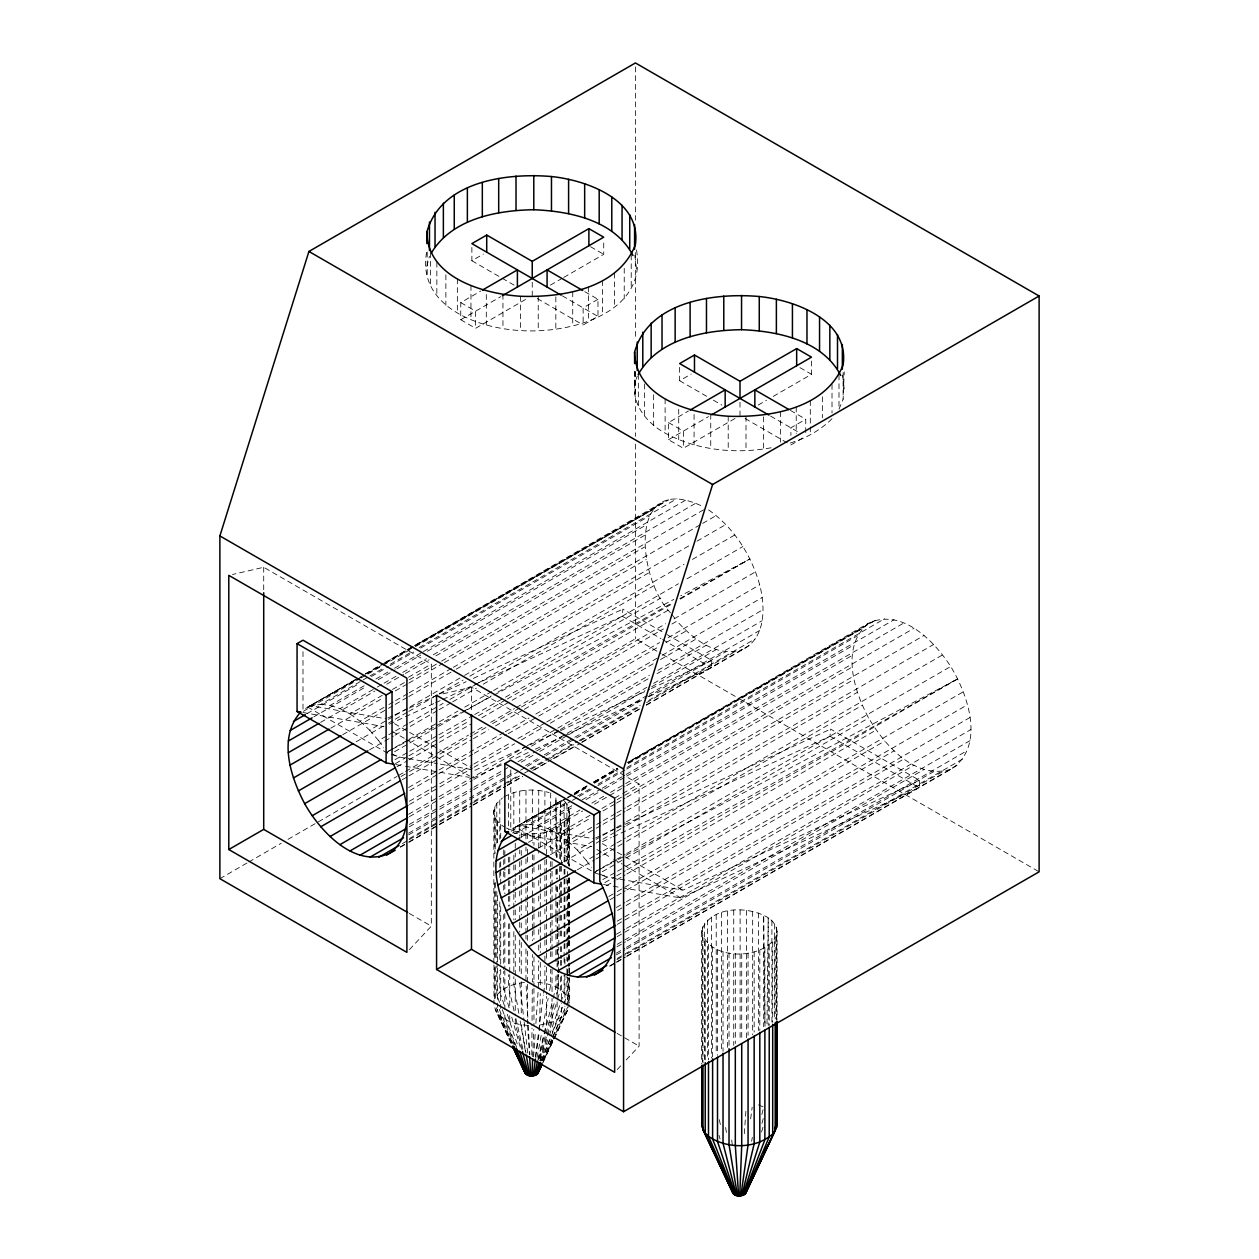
<?xml version="1.0" encoding="UTF-8"?>
<svg xmlns="http://www.w3.org/2000/svg" width="1259" height="1259" viewBox="0 0 1259 1259"><rect width="100%" height="100%" fill="white"/><g stroke="black" fill="none" stroke-linecap="round" stroke-linejoin="round"><path stroke-width="0.75" stroke-dasharray="5 3.75" d="M531.786 1055.058L531.99 1028.131M532.053 1020.435L532.305 987.733M556.73 994.012L558.256 988.346L558.414 974.592M558.445 972.625L558.571 960.837M558.603 958.87L558.728 947.083M558.76 945.116L558.917 931.377M558.933 929.41L559.09 915.655M559.106 913.688L559.264 899.933M559.295 897.966L559.468 882.26M559.5 880.293L559.657 866.538M559.736 858.685L560.412 799.733L560.428 864.366M766.999 1023.819L768.21 917.732C748.318 905.74 711.115 905.457 701.625 930.401L701.625 1063.587M532.73 1056.647L533.8 1029.421M533.596 1056.836L535.358 1031.357M535.893 1023.52L538.191 990.188M538.317 988.236L538.726 960.806M744.337 1133.667L745.957 1110.155M646.245 705.26L742.92 649.439C766.054 637.558 765.33 606.618 759.681 584.821C751.151 554.353 732.832 525.932 706.22 508.306M626.746 956.431L950.702 769.406C985.781 746.729 968.376 695.377 950.702 666.483C934.005 640.721 901.979 607.814 868.616 623.126L627.596 762.387M474.722 684.628L622.276 616.265L622.859 609.12L663.178 632.396M649.109 696.51L711.319 667.679L711.902 660.519L664.862 633.356M613.164 836.716L830.043 736.232L830.625 729.071L919.684 780.486L919.101 787.646L680.883 897.997L622.89 887.894M568.911 865.987L569.32 811.363L566.896 804.139L564.126 800.787L564.126 861.502M636.472 249.974C648.165 314.105 568.958 333.981 520.439 330.55C476.925 328.253 416.225 305.669 426.817 251.218M776.693 1019.239L776.693 935.012C778.455 928.04 773.781 921.446 768.21 917.732L768.21 1025.456M838.998 409.222L843.105 399.229L844.238 371.846M535.374 1057.119L538.632 1031.892M538.868 1029.956L543.384 995.003M543.636 993.068L544.895 983.358L544.895 965.732M750.663 1118.842L752.158 1107.196M535.736 1057.104L539.214 1032.537M539.481 1030.649L540.284 993.65M670.543 612.834C637.337 579.376 626.368 469.45 702.868 506.543M950.702 769.406C914.994 779.746 884.951 745.611 868.616 717.992C853.791 690.325 840.194 646.701 868.616 623.126M537.026 1057.576L541.339 1034.646M542.771 1026.998L548.153 998.34M549.585 990.691L550.671 984.963L550.671 969.288M751.623 1141.221L752.331 1137.396M538.065 1059.087L543.746 1034.961M544.187 1033.104L546.375 1023.835L546.375 996.404M538.065 1060.062L544.014 1035.748M544.47 1033.875L552.701 1000.197M553.157 998.324L555.896 987.087L555.896 973.38M761.852 1114.53L763.222 1108.927M426.817 266.452L429.461 256.285M493.843 963.214L493.843 810.45L496.801 803.273L502.42 798.049M771.122 447.779C735.555 454.294 697.203 450.439 665.114 433.096C645.332 422.568 627.549 399.339 637.227 376.236M539.261 1058.3L545.43 1035.606M545.934 1033.718L554.668 1001.582M761.931 1123.421L763.473 1117.756M539.891 1058.693L546.548 1036.314M547.114 1034.457L557.107 1000.889M557.658 999.032L560.428 989.7L560.428 975.993M761.538 1132.03L763.206 1126.443M539.781 1060.77L552.04 1022.088L552.04 998.592M540.41 1061.148L548.751 1037.117M549.38 1035.26L560.286 1003.816M560.932 1001.975L564.126 992.721L564.126 975.096M541.433 1060.833L549.616 1039.446M552.339 1032.317L557.107 1019.837L557.107 1000.244M541.952 1060.015L550.513 1038.093M551.222 1036.267L566.896 996.074L566.896 976.48M506.464 828.044C526.089 837.188 558.115 836.905 568.911 815.061M701.625 930.401C706.834 961.278 764.748 960.963 776.693 935.012M542.582 1060.802L551.788 1039.21M552.544 1037.416L565.574 1006.822M566.345 1005.028L568.643 999.63L568.643 978.086M542.912 1060.251L552.182 1038.675M552.953 1036.881L561.435 1017.099L561.435 1003.392M552.512 1040.422L542.912 1061.636L552.748 1040.516M555.707 1033.356L567.715 1006.838M553.567 1038.738L568.911 1006.995L568.911 977.614M543.038 1062.187L553.063 1040.831M553.897 1039.053L568.077 1008.774M542.723 1063.021L553.425 1040.296M554.243 1038.549L567.431 1010.599L567.431 1006.681M409.458 949.601L431.333 926.152L431.333 664.044L263.713 567.274L232.474 574.497M617.225 1069.552L621.096 1065.413M626.242 1059.905L639.1 1046.103L639.1 784.011L471.48 687.225L442.082 694.024M832.01 418.68C820.27 430.531 805.193 438.699 789.236 443.31M471.873 247.425L471.873 260.755L483.409 254.098M525.57 299.453L475.603 328.316L460.763 319.739L460.763 302.601L480.749 291.065M460.763 319.739L500.736 296.668M550.419 285.116L562.081 278.381M563.749 277.421L603.722 254.334L603.722 241.004M597.978 299.296L583.137 307.857L583.137 324.995L597.978 316.418L597.978 299.296L584.396 291.458M679.64 367.376L679.64 380.706L691.175 374.049M735.02 418.46L683.369 448.267L668.529 439.706L668.529 422.568L688.516 411.016M668.529 439.706L708.518 416.619M758.186 405.083L766.511 400.268M773.183 396.412L811.504 374.301L811.504 360.971M805.744 432.577L805.744 419.247L790.904 427.808L790.904 435.425M355.321 679.687L302.994 709.934L302.994 649.896M365.503 673.801L382.484 663.997M384.184 663.021L413.031 646.339M414.73 645.363L660.849 503.175M361.412 677.09L307.794 707.117L387.237 752.976L399.496 757.052L437.314 763.631M368.195 673.172L383.46 664.359M385.16 663.383L413.991 646.733M415.69 645.757L668.403 499.854L414.951 645.537M303.419 711.272L359.397 678.947M361.097 677.971L366.18 675.029M367.88 674.053L413.676 647.614M415.376 646.638L654.523 508.557L414.872 645.82M355.431 679.766L309.494 706.173L320.793 704.348L361.506 680.851M363.206 679.86L368.289 676.933M369.989 675.941L383.554 668.12M390.337 664.201L412.385 651.47M419.168 647.551L676.98 498.706M306.991 713.68L359.57 683.322M371.452 676.476L388.417 666.688M390.101 665.696L413.849 651.989M420.632 648.07L649.613 515.875M320.793 704.348L330.141 705.402L365.755 684.849M375.937 678.963L392.887 669.174M394.586 668.199L421.734 652.524M423.417 651.548L686.328 499.76M313.821 716.843L366.4 686.485M378.267 679.624L395.232 669.835M396.931 668.859L420.679 655.136M427.462 651.233L646.26 524.909M790.904 444.946L805.744 436.385M330.141 705.402L339.977 708.644L375.607 688.075M377.291 687.099L382.39 684.156M384.074 683.181L395.955 676.319M402.738 672.4L426.486 658.693M433.269 654.774L696.164 503.002M320.604 722.414L374.867 691.081M386.749 684.219L403.714 674.431M405.398 673.455L429.146 659.747M435.929 655.829L644.561 535.374M408.514 677.216L431.333 664.044M339.977 708.644L350.033 713.947L382.264 695.346M392.446 689.476L407.711 680.663M409.411 679.687L439.942 662.061M441.626 661.069L704.521 509.297M330.771 728.174L383.35 697.816M395.232 690.955L407.098 684.109M408.797 683.118L442.712 663.54M444.411 662.564L644.561 547.004M350.033 713.947L360.027 721.202L387.158 705.528M388.858 704.552L393.957 701.609M395.641 700.634L407.523 693.772M409.222 692.796L451.619 668.324M453.319 667.333L700.948 524.373M702.648 523.382L716.214 515.561M342.653 734.737L386.749 709.273M388.449 708.298L393.532 705.355M395.232 704.379L407.098 697.517M408.797 696.542L454.593 670.103M456.293 669.127L646.26 559.452M360.027 721.202L369.658 730.157L386.623 720.368M388.307 719.393L393.406 716.45M395.09 715.474L462.934 676.303M464.634 675.328L690.215 545.084M696.998 541.165L725.845 524.515M356.187 741.756L386.718 724.13M388.417 723.154L393.5 720.211M395.2 719.235L407.066 712.374M408.766 711.398L437.597 694.748M439.297 693.772L463.044 680.065M469.827 676.146L649.613 572.341M369.658 730.157L378.644 740.591L387.127 735.681M388.826 734.705L393.91 731.778M395.609 730.787L407.475 723.941M409.175 722.965L438.006 706.315M439.706 705.339L443.105 703.372M449.888 699.453L477.019 683.794M478.719 682.803L683.952 564.315M692.434 559.421L734.831 534.949M369.579 749.845L393.327 736.137M395.011 735.162L437.424 710.674M439.108 709.698L450.99 702.837M452.689 701.861L476.437 688.154M483.22 684.235L654.523 585.341M388.433 751.198L393.532 748.255M395.216 747.279L407.098 740.418M408.797 739.442L437.628 722.792M439.328 721.816L457.977 711.036M464.76 707.133L491.907 691.459M493.591 690.483L678.475 583.735M686.958 578.841L742.92 546.532M394.555 751.765L408.121 743.943M409.82 742.952L436.967 727.293M438.651 726.317L465.799 710.643M467.482 709.667L491.23 695.959M498.013 692.041L660.849 598.025M395.027 759.633L408.042 752.221M395.405 763.615L407.271 756.753M408.97 755.778L437.802 739.127M439.501 738.152L468.332 721.501M478.514 715.631L505.646 699.957M507.346 698.981L671.865 603.99M680.348 599.095L749.892 558.949L680.726 595.759M397.026 766.762L407.208 760.877M408.907 759.901L437.739 743.251M439.422 742.275L471.653 723.673M481.835 717.787L668.403 610.08M219.884 878.672L247.142 862.934M248.841 861.959L281.198 843.262M288.012 839.344L397.01 776.41M398.71 775.418L403.824 772.475M405.524 771.484L434.481 754.771M436.181 753.795L468.537 735.114M470.237 734.123L483.865 726.254M490.68 722.336L514.522 708.565M516.221 707.574L635.433 638.754L660.991 653.5M401.039 776.504L407.822 772.585M409.521 771.594L472.282 735.366M473.982 734.39L485.848 727.529M492.631 723.61L519.778 707.951M521.462 706.976L665.633 623.74M674.116 618.846L755.526 571.838M402.203 779.762L407.302 776.819M408.986 775.843L437.833 759.193M439.517 758.217L471.747 739.615M473.447 738.624L488.712 729.811M495.495 725.908L522.627 710.233M524.326 709.258L663.414 628.949M671.897 624.055L676.98 621.128C692.954 639.053 717.536 658.331 742.92 649.439M408.577 787.52L437.424 770.886M439.108 769.894L503.569 732.691M505.268 731.715L529 718.008M535.783 714.089L659.606 642.594M668.088 637.699L759.681 584.821M409.852 790.463L436.999 774.804M438.683 773.813L472.613 754.235M474.313 753.26L506.527 734.658M508.227 733.667L537.058 717.032M538.758 716.041L659.181 646.512M665.964 642.609L686.328 630.853M409.427 801.228L472.172 764.984M473.872 764.008L511.185 742.464M517.968 738.545L545.116 722.886M546.815 721.911L660.456 656.301M662.14 655.309L762.214 597.537M409.521 804.47L472.282 768.242M473.966 767.266L514.679 743.77M521.462 739.851L543.51 727.12M550.293 723.201L653.767 663.462M660.55 659.543L696.164 638.99M408.577 814.274L437.408 797.639M439.108 796.648L525.617 746.713M527.316 745.737L556.148 729.087M557.831 728.111L649.424 675.233M657.906 670.323L763.064 609.624M409.411 816.65L472.156 780.423M473.856 779.447L502.687 762.797M509.47 758.878L529.834 747.122M531.518 746.146L558.666 730.472M560.365 729.496L650.258 677.594M657.041 673.675L706.22 645.285M409.427 824.393L472.172 788.165M473.872 787.174L507.802 767.597M517.968 761.726L534.933 751.922M536.633 750.946L565.464 734.296M567.164 733.32L646.874 687.304M653.657 683.385L762.214 620.703M409.222 826.817L438.053 810.166M439.753 809.191L471.968 790.589M473.667 789.613L502.498 772.963M521.163 762.183L533.029 755.337M539.812 751.418L566.959 735.744M568.643 734.768L644.97 690.703M651.753 686.784L716.214 649.581M408.577 833.206L437.424 816.556M439.108 815.58L505.268 777.385M506.952 776.41L513.735 772.491M525.617 765.629L537.483 758.784M544.266 754.865L573.113 738.215M574.796 737.239L647.74 695.125M649.424 694.15L759.681 630.491M408.671 834.843L437.502 818.193M439.202 817.217L505.347 779.022M507.047 778.046L518.913 771.2M520.612 770.209L525.695 767.282M527.395 766.306L544.36 756.502M546.044 755.526L574.891 738.876M576.575 737.9L646.119 697.754M647.818 696.778L725.845 651.721M409.521 838.463L472.282 802.235M473.982 801.243L518.078 775.796M529.945 768.934L577.44 741.52M579.14 740.544L640.202 705.292M648.668 700.382L755.526 638.691M402.392 843.609L407.475 840.682M409.175 839.706L438.006 823.056M439.706 822.08L471.936 803.462M473.636 802.487L505.85 783.885M507.55 782.909L522.815 774.096M524.515 773.105L529.598 770.178M531.298 769.186L548.263 759.397M549.947 758.422L573.695 744.714M580.478 740.796L639.855 706.519M646.638 702.601L734.831 651.69M400.488 846.803L407.271 842.885M408.97 841.893L437.802 825.259M439.501 824.267L471.732 805.666M473.431 804.69L505.646 786.088M507.346 785.112L522.611 776.299M532.793 770.414L551.442 759.649M553.142 758.658L575.19 745.942M581.973 742.023L639.651 708.723M646.434 704.804L749.892 645.08M400.315 847.244L407.098 843.341M408.797 842.35L437.628 825.715M439.328 824.724L471.543 806.122M473.242 805.146L505.473 786.545M507.172 785.553L522.438 776.74M534.304 769.894L547.87 762.057M554.652 758.138L580.1 743.455M581.8 742.48L639.462 709.179M574.985 792.777L586.867 785.915M593.65 781.996L617.414 768.258M565.795 799.009L515.576 827.069L595.019 872.928L607.279 877.004L682.913 890.176L919.684 780.486M567.494 798.033L572.577 795.09M574.277 794.114L587.843 786.277M594.626 782.358L616.674 769.627M628.54 762.781L876.185 619.806L627.832 762.561M511.201 831.223L563.78 800.866M573.962 794.996L587.528 787.158M594.311 783.24L618.059 769.532M628.225 763.662L862.289 628.524L627.234 763.159M510.776 769.847L510.776 829.901L561.404 800.63L517.276 826.124L528.575 824.299L565.889 802.754M577.755 795.908L591.321 788.071M598.104 784.152L620.152 771.421M626.951 767.502L884.747 618.657M514.774 833.647L570.736 801.322M572.436 800.346L577.519 797.403M579.219 796.428L596.184 786.639M597.883 785.663L625.015 769.989M626.714 769.013L857.379 635.842M528.575 824.299L537.908 825.369L571.838 805.776M582.004 799.906L600.669 789.125M602.369 788.15L624.417 775.418M626.116 774.442L894.095 619.727M521.588 836.794L574.167 806.437M586.049 799.575L602.998 789.786M604.698 788.811L625.062 777.055M626.746 776.079L854.027 644.86M537.908 825.369L547.759 828.595L579.974 809.993M591.856 803.132L603.722 796.286M610.505 792.367L903.931 622.953M528.371 842.365L582.649 811.032M594.516 804.186L625.046 786.56M626.746 785.585L852.327 655.341M614.66 798.112L621.175 794.35M622.812 793.422L639.1 784.011M547.759 828.595L557.816 833.914L590.046 815.313M601.912 808.451L615.478 800.614M617.178 799.638L914.003 628.272M538.553 848.125L591.132 817.768M602.998 810.906L614.88 804.06M616.564 803.085L625.046 798.19M626.746 797.199L852.327 666.971M557.816 833.914L567.809 841.154L594.94 825.479M596.64 824.503L601.723 821.576M603.423 820.585L615.289 813.739M616.989 812.763L625.471 807.853M627.171 806.877L923.98 635.512M550.419 854.688L594.531 829.225M596.215 828.249L601.314 825.306M602.998 824.33L614.88 817.484M616.58 816.493L625.062 811.599M626.746 810.623L854.027 679.404M567.809 841.154L577.425 850.124L594.39 840.32M596.089 839.344L601.173 836.401M602.872 835.425L614.738 828.579M616.438 827.588L624.92 822.694M626.62 821.718L933.611 644.482M563.953 861.707L594.484 844.081M596.184 843.105L601.267 840.178M602.967 839.186L614.833 832.341M616.532 831.365L625.015 826.455M626.714 825.479L857.379 692.308M577.425 850.124L586.426 860.542L594.893 855.648M596.593 854.672L601.692 851.729M603.376 850.754L615.258 843.892M616.957 842.916L625.424 838.022M627.124 837.046L942.598 654.9M577.346 869.796L594.311 860.007M596.011 859.031L601.094 856.089M602.793 855.113L624.842 842.381M626.541 841.405L862.289 705.292M596.215 871.149L601.298 868.206M602.998 867.231L614.864 860.385M616.564 859.393L625.046 854.499M626.746 853.523L950.702 666.483M602.337 871.732L615.903 863.894M617.602 862.919L624.385 859M626.069 858.024L868.616 717.992M602.793 879.585L615.824 872.172M604.871 882.59L615.053 876.705M616.753 875.729L625.235 870.835M626.919 869.859L957.658 678.9L613.542 862.006M606.492 885.738L614.974 880.844M616.674 879.852L625.156 874.958M626.856 873.982L876.185 730.031M608.821 896.455L615.604 892.537M617.303 891.561L963.308 691.789M609.986 899.713L615.069 896.786M616.768 895.794L625.251 890.9M626.951 889.924L884.747 741.079M616.359 907.487L624.842 902.593M626.526 901.601L967.447 704.788M617.634 910.43L624.417 906.511M626.116 905.536L894.095 750.805M617.193 921.179L969.981 717.504M617.288 924.436L903.931 758.941M616.359 934.241L624.842 929.347M626.526 928.355L970.846 729.575M617.178 936.602L914.003 765.236M617.193 944.344L969.981 740.67M616.989 946.768L625.471 941.874M627.171 940.898L923.98 769.532M616.359 953.157L624.842 948.263M626.526 947.287L967.447 750.458M616.438 954.81L624.92 949.9M626.62 948.924L933.611 771.688M617.303 958.414L963.308 758.658M616.957 959.657L625.424 954.763M627.124 953.787L942.598 771.641M609.97 965.779L615.053 962.836M616.753 961.86L625.235 956.966M626.919 955.99L957.658 765.031M609.781 966.235L614.864 963.292M616.564 962.317L625.046 957.422M365.629 673.895L379.242 666.074M386.041 662.171L413.251 646.528M575.111 792.887L587.009 786.041M593.823 782.122L617.634 768.431M309.494 706.173L358.138 678.318M359.854 677.342L364.953 674.415M365.582 674.037L384.278 663.336M385.396 662.706L414.353 646.119M517.276 826.124L565.921 798.269M567.62 797.293L573.364 794.004M574.434 793.39L586.962 786.214M593.76 782.327L617.555 768.698M409.757 751.245L437.109 735.791M438.809 734.815L472.991 715.49M474.706 714.53L503.757 698.1M505.473 697.14L671.267 603.391M679.813 598.56L749.892 558.949M617.524 871.212L624.37 867.341M626.069 866.381L957.658 678.9M307.794 707.117L310.454 705.638L386.088 718.81M515.576 827.069L518.22 825.589L593.87 838.762M390.196 750.333L386.749 752.174L390.384 753.559M391.927 749.404L404.029 742.967M405.76 742.055L461.109 712.61M462.824 711.681L492.222 696.038M493.953 695.125L673.801 599.426M597.978 870.284L594.516 872.125L598.167 873.526M599.709 869.371L611.811 862.934M503.726 797.073C517.323 789.204 534.304 788.26 549.223 792.619M387.866 717.976L393.217 715.505M394.996 714.687L407.46 708.911M409.238 708.093L437.723 694.889M439.501 694.071L466.208 681.686M473.321 678.396L622.859 609.12M389.393 724.161L403.62 717.567M405.398 716.749L433.836 703.576M435.614 702.742L440.949 700.272M442.727 699.453L472.943 685.447M558.807 731.448L475.131 770.225L439.202 763.961M560.585 730.629L649.597 689.397M651.375 688.563L711.902 660.519M473.116 778.046L501.554 764.874M515.781 758.28L528.213 752.52M535.327 749.215L562.002 736.861M563.78 736.043L641.996 699.799M595.649 837.943L600.984 835.472M602.762 834.638L615.226 828.863M617.004 828.044L830.625 729.071M602.51 841.657L611.402 837.534M524.405 982.413C513.137 983.767 500.201 987.843 494.803 998.717L494.803 965.433M540.284 1024.983L552.04 1022.088L561.435 1017.099L564.913 1013.999L564.913 1006.161M511.06 1043.302L495.196 1009.702C502.687 1022.182 518.818 1025.487 532.352 1025.518M302.868 712.5L384.074 726.632M395.782 764.575L403.509 765.928M405.445 766.259L469.245 777.37M512.57 832.781L591.84 846.599M603.549 884.526L611.276 885.88M613.212 886.21L620.955 887.564M392.21 754.267L399.496 757.052M599.976 874.218L607.279 877.004M758.437 1104.914L763.678 1107.054M569.32 977.85L569.32 1003.297C566.456 986.883 546.469 982.398 532.352 981.957L532.352 954.542M590.534 246.717L603.722 254.334M799.953 367.628L811.504 374.301M790.479 410.434L805.744 419.247M562.348 295.865L597.978 316.418M770.555 416.068L797.262 431.491M471.873 260.755L500.531 277.31M502.215 278.286L514.034 285.101M537.325 298.556L583.137 324.995M679.64 380.706L706.629 396.286M713.365 400.189L721.8 405.052M745.108 418.507L787.52 442.995M460.763 302.601L475.603 311.178L475.603 328.316M668.529 422.568L683.369 431.129L683.369 448.267M622.276 616.265L660.912 638.581M662.596 639.556L711.319 667.679M830.043 736.232L919.101 787.646M662.69 654.491L1039.116 871.81M394.492 723.657L407.932 731.416M409.616 732.392L438.179 748.885M439.847 749.845L471.779 768.273M602.258 843.609L615.698 851.383M617.382 852.343L682.913 890.176M392.462 731.479L404.233 738.278M405.902 739.238L434.465 755.73M436.149 756.706L469.749 776.111M596.876 849.495L612 858.229M613.684 859.205L622.088 864.052M623.756 865.027L680.883 897.997M409.317 913.436L431.333 926.152M617.099 1033.403L639.1 1046.103M493.843 810.45C493.198 817.831 498.863 823.811 504.843 827.257M671.614 614.219L676.98 621.128M586.426 860.542L591.478 867.781M378.644 740.591L383.712 747.83M494.803 1007.829L511.138 1042.908M511.138 1042.688L497.462 1013.165L497.462 1009.262M496.251 1007.735L512.224 1043.475M512.287 1042.782L500.704 1016.359L500.704 1010.489M499.241 1009.356L514.065 1044.828M514.805 1044.388L504.843 1019.192L504.843 1011.355M499.54 1002.416L496.801 995.208L496.801 965.826M502.278 1009.608L516.631 1047.425M504.182 1004.997L499.807 991.935L499.807 970.39M507.298 1014.313L517.921 1046.024M718.983 1135.256L720.054 1139.017M509.077 1007.782L503.726 989.007L503.726 971.381M511.752 1017.178L520.297 1047.22M521.997 1049.581L515.261 1023.441L515.261 1017.571M719.251 1119.644L720.998 1127.167M514.081 1010.977L508.447 986.505L508.447 974.765M515.828 1018.5L523.193 1050.494M844.238 388.968L842.35 373.042M636.472 269.017L634.583 253.09M725.593 1127.497L726.931 1135.177M518.818 1013.306L513.829 984.507L513.829 976.669M520.156 1020.986L525.806 1053.61M521.257 1024.747L525.979 1053.201M731.715 1140.009L732.376 1145.847M519.715 983.059L523.949 1020.042M524.169 1021.993L527.946 1055.089M527.552 1025.456L529.457 1054.664M526.168 986.127L528.166 1023.425M528.261 1025.377L529.85 1054.822M765.031 1026.337L763.678 915.12L763.678 1026.746M556.667 857.599L555.927 797.104L555.896 857.835M556.808 869.308L556.934 879.065M557.029 886.871L557.123 894.677M557.218 902.483L557.312 910.288M557.407 918.094L557.564 931.754M557.595 933.706L557.69 941.512M557.784 949.317L557.91 959.075M557.926 961.026L558.067 972.735M558.099 974.686L558.256 988.346M843.105 372.57L843.105 399.229M838.998 374.962L838.998 407.318M832.01 384.404L832.01 412.968M822.347 396.853L822.347 417.799M810.308 400.614L810.308 434.89M796.223 406.893L796.223 433.552M780.517 411.709L780.517 442.177M777.086 931.33L777.086 1019.46M776.41 927.647L776.41 1019.696M775.198 938.616L775.198 1018.924M774.663 924.09L774.663 1020.058M772.696 942.015L772.696 1022.324M771.909 920.754L771.909 1022.591M769.218 945.131L769.218 1025.424M764.874 947.854L764.874 1026.195M763.599 416.839L763.599 449.211M759.807 950.12L759.807 1030.413M758.437 912.98L758.437 1030.491M754.157 951.851L754.157 1032.144M752.662 911.39L752.662 1034.772M748.066 953.016L748.066 1035.26M746.493 910.383L746.493 1037.684M746.005 416.446L746.005 450.722M741.724 953.551L741.724 1039.729M740.119 909.989L740.119 1041.209M740.009 402.235L740.009 415.564M735.319 953.472L735.319 1043.569M733.729 910.226L733.729 1045.363M729.024 952.78L729.024 1046.78M728.206 416.241L728.206 450.502M727.497 911.075L727.497 1048.165M723.028 951.474L723.028 1051.359M721.596 912.523L721.596 1051.58M717.504 949.601L717.504 1055.357M716.214 914.538L716.214 1053.594M712.61 947.209L712.61 1056.883M711.492 917.04L711.492 1058.048M710.737 414.29L710.737 448.55M708.487 944.392L708.487 1059.936M707.574 919.967L707.574 1059.024M705.229 941.197L705.229 1060.66M704.568 923.225L704.568 1060.33M702.978 937.735L702.978 1063.084M702.569 926.75L702.569 1061.888M694.071 414.463L694.071 444.931M678.727 409.269L678.727 439.721M665.114 398.835L665.114 433.096M653.641 394.775L653.641 425.243M644.639 384.011L644.639 416.383M638.344 374.395L638.344 406.767M635.433 66.884L635.433 220.168M635.339 252.618L635.433 340.04M635.433 371.484L635.433 436.338M635.433 444.191L635.433 638.754M634.977 371.924L634.977 396.679M634.599 371.169L634.599 386.403M631.215 254.995L631.215 289.271M624.228 268.261L624.228 298.729M614.581 273.077L614.581 307.353M602.542 280.647L602.542 314.923M588.457 286.942L588.457 321.218M572.735 291.758L572.735 326.034M569.32 811.363L569.32 866.208M569.32 877.964L569.32 891.671M569.32 893.622L569.32 909.297M569.32 911.248L569.32 924.956M569.32 926.923L569.32 938.679M569.32 940.63L569.32 952.386M569.32 954.338L569.32 966.094M569.32 968.045L569.32 975.882M568.911 877.728L568.911 891.451M568.911 893.402L568.911 909.077M568.911 911.028L568.911 924.736M568.911 926.703L568.911 938.443M568.911 940.41L568.911 948.247M568.911 956.069L568.911 965.873M568.911 967.825L568.911 975.662M568.643 807.696L568.643 866.444M568.643 878.2L568.643 891.907M568.643 893.859L568.643 909.533M568.643 911.5L568.643 925.208M568.643 927.159L568.643 938.915M568.643 940.866L568.643 952.622M568.643 954.574L568.643 966.33M567.431 818.665L567.431 863.705M567.431 871.543L567.431 893.087M567.431 895.039L567.431 908.746M567.431 910.713L567.431 920.502M567.431 928.339L567.431 940.095M567.431 942.047L567.431 949.884M567.431 957.721L567.431 961.64M567.431 969.461L567.431 975.347M567.431 977.299L567.431 1004.713M566.896 804.139L566.896 864.839M566.896 878.562L566.896 888.35M566.896 896.188L566.896 904.009M566.896 911.846L566.896 919.684M566.896 929.472L566.896 941.228M566.896 943.18L566.896 954.936M566.896 956.903L566.896 960.806M566.896 968.643L566.896 974.529M564.913 822.064L564.913 867.105M564.913 869.072L564.913 876.909M564.913 878.861L564.913 894.535M564.913 896.487L564.913 941.527M564.913 943.495L564.913 951.332M564.913 959.153L564.913 965.039M564.913 974.828L564.913 1004.21M564.126 869.339L564.126 877.177M564.126 879.128L564.126 894.803M564.126 896.754L564.126 941.811M564.126 943.762L564.126 955.518M564.126 957.469L564.126 965.307M561.435 825.164L561.435 864.335M561.435 866.302L561.435 874.139M561.435 881.977L561.435 895.684M561.435 897.636L561.435 907.424M561.435 915.262L561.435 923.099M561.435 930.936L561.435 938.773M561.435 946.595L561.435 958.351M561.435 960.302L561.435 966.188M561.435 975.977L561.435 1001.44M560.428 866.318L560.428 874.155M560.428 881.992L560.428 895.7M560.428 897.651L560.428 907.456M560.428 915.277L560.428 923.115M560.428 930.952L560.428 938.789M560.428 946.626L560.428 958.367M560.428 960.334L560.428 966.204M557.107 827.903L557.107 857.269M557.107 869.025L557.107 878.813M557.107 886.651L557.107 894.488M557.107 902.325L557.107 916.033M557.107 917.984L557.107 931.691M557.107 933.659L557.107 947.366M557.107 949.317L557.107 961.073M557.107 963.041L557.107 966.943M557.107 974.781L557.107 998.293M555.833 296.872L555.833 329.244M555.896 869.576L555.896 877.413M555.896 885.25L555.896 898.957M555.896 900.925L555.896 914.632M555.896 916.583L555.896 926.372M555.896 934.209L555.896 942.047M555.896 949.884L555.896 961.624M552.04 830.153L552.04 853.665M552.04 861.502L552.04 869.324M552.04 871.291L552.04 884.998M552.04 886.95L552.04 918.299M552.04 920.25L552.04 933.958M552.04 935.925L552.04 949.632M552.04 951.584L552.04 957.469M552.04 969.21L552.04 996.64M550.671 793.028L550.671 853.728M550.671 861.565L550.671 871.37M550.671 873.321L550.671 887.028M550.671 888.996L550.671 902.703M550.671 904.654L550.671 920.329M550.671 922.28L550.671 935.988M550.671 937.955L550.671 949.695M550.671 951.662L550.671 959.5M546.375 831.9L546.375 857.348M546.375 859.315L546.375 873.022M546.375 874.989L546.375 888.697M546.375 890.648L546.375 904.355M546.375 906.323L546.375 921.981M546.375 923.949L546.375 937.656M546.375 939.607L546.375 951.363M546.375 953.315L546.375 959.201M546.375 967.038L546.375 994.453M544.895 791.423L544.895 852.138M544.895 859.976L544.895 873.683M544.895 875.635L544.895 889.358M544.895 891.309L544.895 901.098M544.895 908.935L544.895 916.772M544.895 924.61L544.895 938.317M544.895 940.268L544.895 948.106M544.895 955.943L544.895 963.78M540.284 833.049L540.284 848.723M540.284 864.382L540.284 876.138M540.284 878.105L540.284 891.813M540.284 893.764L540.284 909.439M540.284 911.39L540.284 925.097M540.284 927.065L540.284 940.772M540.284 942.723L540.284 952.528M540.284 962.317L540.284 985.813M538.726 790.416L538.726 853.098M538.726 864.839L538.726 872.676M538.726 880.513L538.726 888.35M538.726 896.172L538.726 904.009M538.726 911.846L538.726 919.684M538.726 929.472L538.726 937.31M538.726 945.147L538.726 952.969M538.222 296.495L538.222 330.771M533.958 833.6L533.958 845.356M533.958 855.144L533.958 864.933M533.958 866.9L533.958 874.722M533.958 882.559L533.958 890.396M533.958 898.234L533.958 911.941M533.958 913.892L533.958 927.615M533.958 929.567L533.958 939.356M533.958 956.982L533.958 986.364M533.958 988.315L533.958 1025.534M532.242 282.284L532.242 295.613M532.352 790.023L532.352 842.901M532.352 854.656L532.352 866.412M532.352 868.364L532.352 880.12M532.352 882.071L532.352 895.779M532.352 897.746L532.352 929.079M532.352 931.046L532.352 940.835M527.552 833.521L527.552 841.358M527.552 849.196L527.552 855.066M527.552 857.017L527.552 864.854M527.552 872.692L527.552 884.447M527.552 886.399L527.552 900.106M527.552 902.074L527.552 915.781M527.552 917.732L527.552 933.407M527.552 935.358L527.552 941.244M527.552 951.033L527.552 982.366M527.552 984.333L527.552 1023.504M525.963 790.259L525.963 845.104M525.963 847.055L525.963 850.974M525.963 858.811L525.963 864.681M525.963 872.518L525.963 880.356M525.963 888.193L525.963 911.689M525.963 919.526L525.963 933.234M525.963 935.185L525.963 939.104M525.963 948.908L525.963 980.242M521.257 832.813L521.257 838.699M521.257 850.439L521.257 858.276M521.257 860.243L521.257 871.983M521.257 873.951L521.257 887.658M521.257 889.609L521.257 903.332M521.257 905.284L521.257 915.073M521.257 922.91L521.257 930.747M521.257 942.503L521.257 973.836M521.257 981.674L521.257 1014.959M520.439 296.274L520.439 330.55M519.715 791.124L519.715 836.165M519.715 849.872L519.715 853.791M519.715 861.628L519.715 873.368M519.715 875.335L519.715 883.173M519.715 890.994L519.715 898.832M519.715 906.669L519.715 920.376M519.715 922.343L519.715 932.132M519.715 939.969L519.715 973.254M515.261 843.262L515.261 851.1M515.261 853.051L515.261 856.97M515.261 864.807L515.261 876.563M515.261 878.514L515.261 890.27M515.261 892.222L515.261 902.026M515.261 909.848L515.261 919.652M515.261 935.311L515.261 1015.62M513.829 792.572L513.829 833.694M513.829 855.239L513.829 863.076M513.829 865.027L513.829 870.913M513.829 880.702L513.829 892.458M513.829 894.409L513.829 908.117M513.829 910.084L513.829 919.873M513.829 931.629L513.829 974.718M509.738 857.064L509.738 866.853M509.738 868.804L509.738 878.609M509.738 880.56L509.738 894.268M509.738 896.235L509.738 906.024M509.738 923.65L509.738 972.609M509.738 974.576L509.738 1007.861M509.738 1015.698L509.738 1021.568M508.447 794.571L508.447 829.823M508.447 857.253L508.447 867.042M508.447 868.993L508.447 878.798M508.447 880.749L508.447 894.457M508.447 896.424L508.447 906.212M508.447 923.838L508.447 966.928M504.843 850.754L504.843 856.639M504.843 858.591L504.843 870.347M504.843 872.298L504.843 882.087M504.843 884.054L504.843 893.843M504.843 913.436L504.843 968.265M504.843 970.233L504.843 1009.403M503.726 849.951L503.726 857.788M503.726 859.755L503.726 869.544M503.726 871.496L503.726 877.381M503.726 885.219L503.726 893.04M503.726 914.585L503.726 969.43M502.955 294.323L502.955 328.599M500.704 824.425L500.704 838.132M500.704 861.644L500.704 883.189M500.704 906.685L500.704 967.4M500.704 969.351L500.704 1008.522M499.807 800L499.807 839.171M499.807 862.683L499.807 870.504M499.807 872.471L499.807 880.309M499.807 901.853L499.807 960.601M497.462 821.23L497.462 842.775M497.462 895.653L497.462 966.172M497.462 968.124L497.462 1007.294M496.801 803.273L496.801 844.396M496.801 891.403L496.801 963.875M495.196 817.783L495.196 853.035M495.196 882.402L495.196 958.791M495.196 966.629L495.196 999.914M494.803 806.783L494.803 853.791M494.803 883.173L494.803 957.595M493.984 964.945L493.984 1004.115M486.304 294.512L486.304 324.979M471.48 687.225L471.48 710.706M470.96 285.494L470.96 319.77M457.347 278.868L457.347 313.145M445.875 274.824L445.875 305.292M436.857 262.155L436.857 296.432M430.578 252.54L430.578 286.816M427.194 251.973L427.194 276.728M263.713 567.274L263.713 592.706"/><path stroke-width="1.5" d="M512.728 1046.827L525.239 1073.345L529.756 1075.957L531.959 1076.099L532.651 1058.599M701.625 1122.336L702.978 1129.669L733.021 1193.296L735.539 1195.358L739.741 1196.05L741.724 1145.485L741.724 1043.648M537.341 1074.084L541.307 1065.161L537.341 1074.084L531.959 1076.099M739.741 1196.05L745.108 1194.051L748.066 1186.151M533.061 1076.004L535.468 1058.992M740.843 1195.956L748.066 1144.95L748.066 1039.179M395.216 850.187C359.287 873.132 321.171 833.19 304.662 803.667C290.467 776.803 277.751 737.648 300.665 712.075M602.998 970.154C567.054 993.083 528.953 953.142 512.444 923.634C498.234 896.754 485.533 857.599 508.447 832.026M534.131 1075.8L537.624 1060.944M741.897 1195.751L754.157 1143.786L754.157 1036.063M426.817 232.175C440.902 181.265 506.496 172.672 551.473 176.543C587.355 180.226 641.901 200.244 635.339 245.001C617.917 288.815 562.238 297.722 520.439 296.274C482.968 293.662 427.541 277.798 426.817 232.175L426.817 243.601M634.599 352.127C648.684 301.231 714.278 292.623 759.256 296.51C795.137 300.193 849.668 320.195 843.105 364.953C825.684 408.766 770.02 417.689 728.206 416.241C690.75 413.613 635.307 397.75 634.599 352.127L634.599 363.552M525.239 1073.345L525.522 1070.827M733.021 1193.296L733.289 1190.794M219.884 535.925L308.927 251.454L635.433 62.95L1039.116 296.007L1039.116 871.81L623.567 1111.728L219.884 878.672L219.884 535.925L623.567 768.981L623.567 1111.728M623.567 768.981L712.61 484.51L1039.116 296.007M535.106 1075.501L539.198 1062.612M742.873 1195.452L759.807 1142.055L759.807 1032.38M535.988 1075.107L540.756 1062.627M743.754 1195.059L764.874 1139.788L764.874 1030.114M537.986 1071.598L540.284 1066.2M536.743 1074.635L541.37 1063.839M744.51 1194.586L769.218 1137.066L769.218 1027.391M745.879 1192.194L761.884 1156.848M763.489 1153.307L766.684 1146.241M774.694 1128.568L777.086 1123.264L777.086 1021.411M745.108 1194.051L776.693 1126.947L776.41 1021.663M538.034 1072.873L542.204 1063.965M745.816 1192.84L776.693 1126.947L776.693 1021.191M537.782 1073.502L541.889 1064.768M745.548 1193.453L775.198 1130.551L775.198 1022.827M431.318 253.028C451.871 218.688 496.707 210.3 533.785 209.734C570.107 211.182 614.722 220.356 632.962 255.498M638.156 374.615C658.079 338.986 703.954 330.236 741.551 329.685C777.873 331.133 822.489 340.323 840.744 375.465M386.749 855.081C419.042 835.346 406.327 788.905 392.037 761.349L392.037 691.616L302.994 640.202L297.061 643.632L297.061 711.477L386.104 762.891L393.847 764.244M594.516 975.048C626.825 955.313 614.109 908.856 599.819 881.3L599.819 811.567L510.776 760.168L504.843 763.599L504.843 831.444L593.886 882.842L601.613 884.196M502.404 295.692L603.722 237.196L588.882 228.634L532.242 261.337L486.714 235.055L471.873 243.617L561.073 295.125M482.417 290.105L517.402 269.898L517.402 287.036M711.697 414.778L811.504 357.163L796.664 348.586L740.009 381.288L694.48 355.007L679.64 363.568L768.856 415.077M690.184 410.056L725.168 389.865L725.168 407.003M293.426 721.517L305.308 714.671M290.074 730.55L312.122 717.819M288.374 741.016L318.905 723.39M297.061 643.632L386.104 695.047L392.037 691.616M288.374 752.646L329.071 729.15M290.074 765.094L340.953 735.712M293.426 777.983L352.788 743.723M298.336 790.967L367.88 750.82M304.662 803.667L380.989 759.602M228.792 849.526L406.893 952.355L406.893 678.16L228.792 575.347L228.792 849.526L263.713 829.382L407.633 912.46M312.216 815.722L395.326 767.738M320.793 826.77L400.519 780.737M330.141 836.495L404.768 793.406M339.977 844.632L407.822 805.461M350.033 850.927L407.711 817.626M360.027 855.207L405.823 828.768M369.658 857.363L403.572 837.786M378.644 857.332L398.993 845.576M501.208 841.468L511.374 835.598M497.84 850.502L519.888 837.77M496.14 860.983L526.671 843.357M504.843 763.599L593.886 814.998L599.819 811.567M496.14 872.613L536.853 849.101M497.84 885.046L548.735 855.664M501.208 897.95L562.254 862.698M506.118 910.934L575.646 870.787M512.444 923.634L588.756 879.569M436.574 969.493L614.66 1072.306L614.66 798.112L436.574 695.298L436.574 969.493L471.48 949.333L615.399 1032.427M519.998 935.673L603.108 887.689M528.575 946.721L608.286 900.689M537.908 956.447L612.535 913.357M547.759 964.583L615.604 925.412M557.816 970.878L615.478 937.593M567.809 975.174L613.589 948.735M577.425 977.33L611.355 957.737M586.426 977.283L606.775 965.527M297.061 711.477L300.932 712.153M504.843 831.444L508.699 832.12M582.712 290.467L547.083 269.898L547.083 287.036M788.779 409.458L754.849 389.865L754.849 407.003M308.927 251.454L712.61 484.51M732.801 1192.666L701.751 1126.034L701.751 1065.319M512.775 1046.418L525.034 1072.715M733.415 1193.91L702.978 1129.669L702.978 1065.035M512.759 1046.166L525.633 1073.943M719.991 1163.442L724.791 1174.159M726.396 1177.732L732.785 1192.037M513.814 1047.063L519.416 1059.559M521.006 1063.131L525.003 1072.07M733.966 1194.461L708.487 1136.326L705.229 1133.131L705.229 1062.627M513.829 1046.308L526.199 1074.494M731.463 1187.851L732.943 1191.392M734.689 1194.948L712.61 1139.143L712.61 1058.85M516.237 1047.992L526.907 1074.997M735.539 1195.358L717.504 1141.535L717.504 1057.308M519.684 1051.281L527.757 1075.406M736.499 1195.688L723.028 1143.408L723.028 1053.311M522.469 1051.454L528.717 1075.737M737.538 1195.908L729.024 1144.714L729.024 1048.747M526.293 1055.089L529.756 1075.957M738.624 1196.034L735.319 1145.407L735.319 1047.488M529.583 1056.616L530.857 1076.083M842.35 344.478L842.35 369.233M837.503 334.595L837.503 368.871M829.838 325.326L829.838 359.602M819.546 316.938L819.546 351.214M806.972 309.667L806.972 343.943M796.664 348.586L796.664 365.724M792.43 303.734L792.43 338.01M776.378 299.296L776.378 333.572M772.696 1024.275L772.696 1133.95C755.494 1149.168 727.025 1149.168 708.487 1136.326L708.487 1061.888M759.256 296.51L759.256 330.771M741.551 295.409L741.551 329.685M740.009 381.288L740.009 398.426M723.783 296.07L723.783 330.346M706.472 298.446L706.472 332.722M694.48 355.007L694.48 372.145M690.105 302.475L690.105 336.751M675.139 308.046L675.139 342.322M662.029 315.002L662.029 349.278M651.155 323.138L651.155 357.414M642.798 332.203L642.798 366.479M637.227 341.976L637.227 370.524M634.583 224.527L634.583 249.282M629.736 214.644L629.736 248.92M622.056 205.374L622.056 239.635M611.78 196.971L611.78 231.247M599.19 189.716L599.19 223.992M593.886 814.998L593.886 882.842M588.882 228.634L588.882 245.773M584.664 183.783L584.664 218.043M568.596 179.345L568.596 213.621M551.473 176.543L551.473 210.82M533.785 175.457L533.785 209.734M532.242 261.337L532.242 278.475M516.017 176.118L516.017 210.379M498.69 178.495L498.69 212.755M486.714 235.055L486.714 252.193M482.323 182.524L482.323 216.8M471.48 714.608L471.48 949.333M467.372 188.095L467.372 222.371M454.263 195.051L454.263 229.327M443.373 203.171L443.373 237.447M435.032 212.252L435.032 246.528M429.461 222.009L429.461 250.572M386.104 695.047L386.104 762.891M263.713 592.706L263.713 829.382"/></g></svg>
